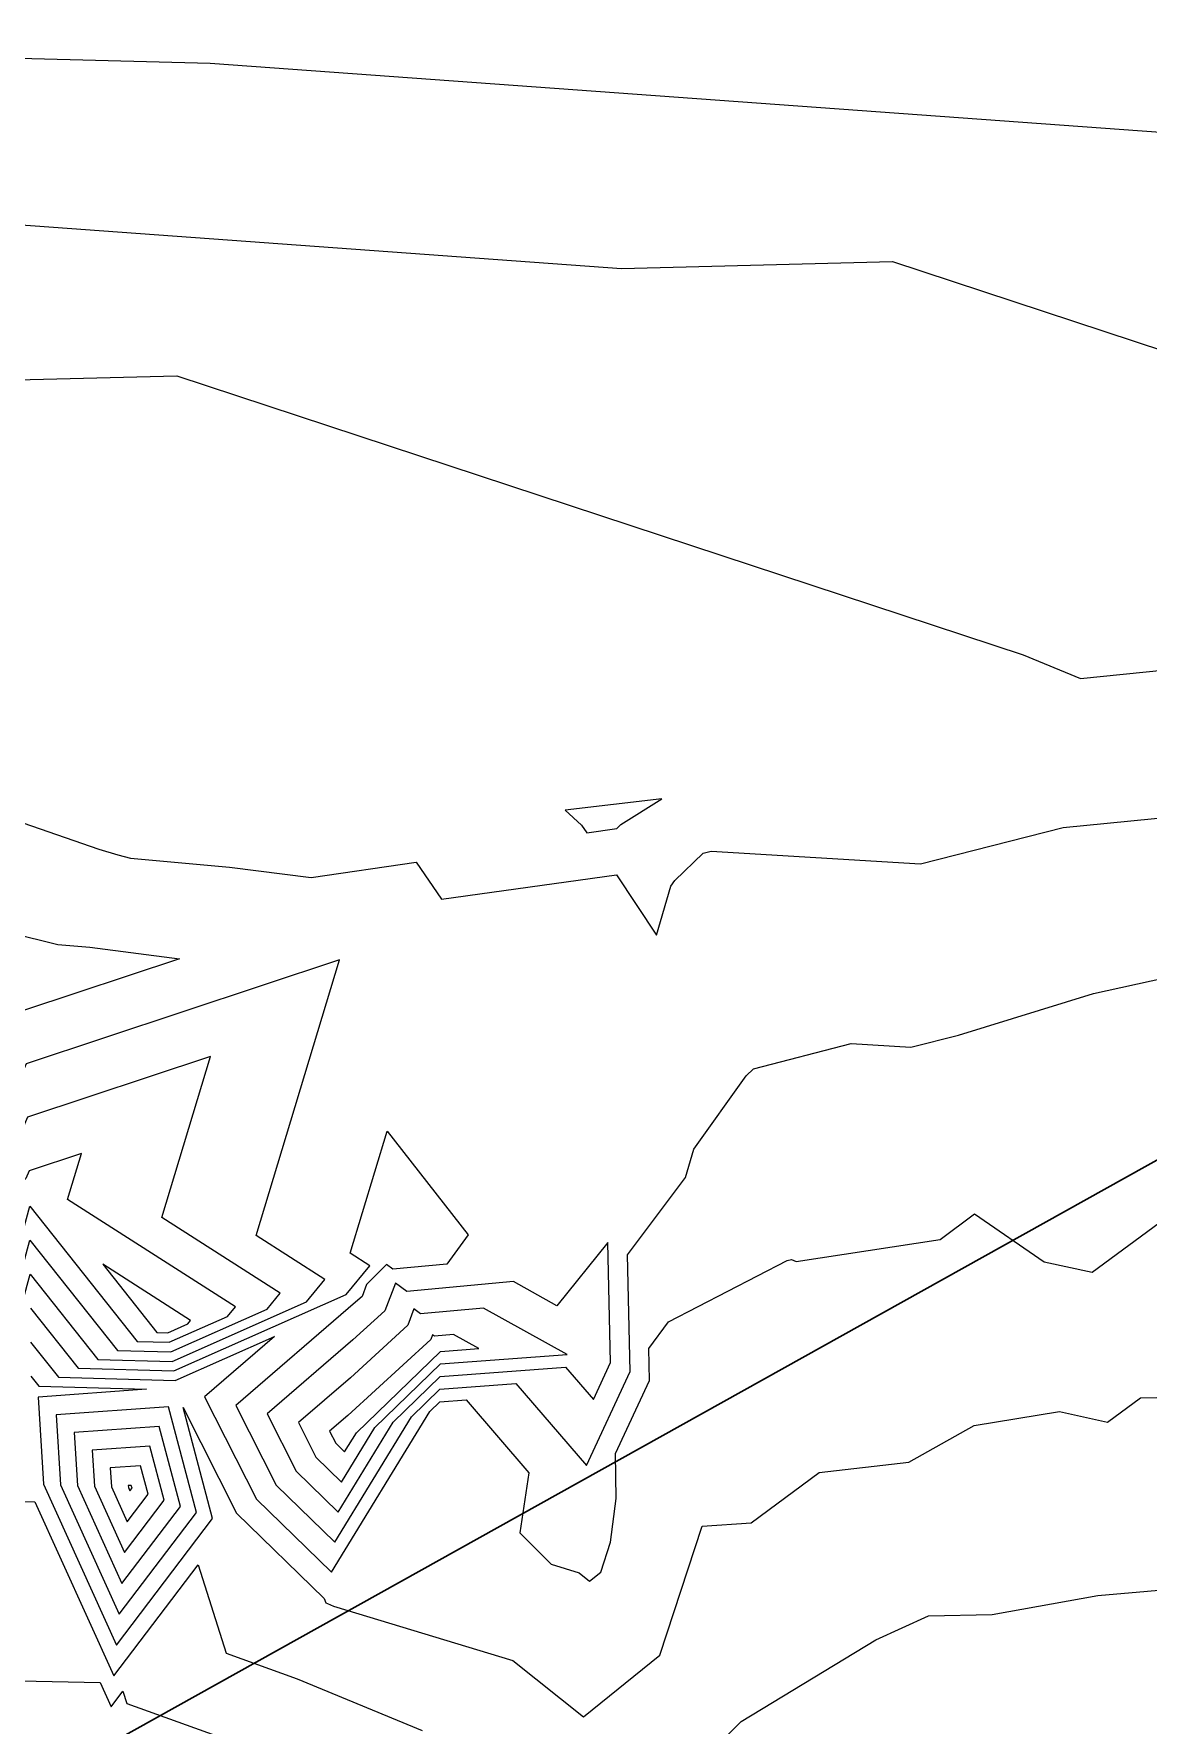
# Model space of a CAD drawing. Header units: metres. Extents: x 419533 to 423558, y 4805342 to 4807578.
# Drawn here: x 420783.11 to 420794.35, y 4805856.85 to 4805873.91 of the extents above; entities that cross this region are included whole.
import ezdxf

# ---------------------------------------------------------------- set-up
doc = ezdxf.new("R2010")
doc.units = ezdxf.units.M
doc.linetypes.add('PHANTOM', pattern=[2.5, 1.25, -0.25, 0.25, -0.25, 0.25, -0.25])
doc.layers.add('C-TOPO-MAJR', color=9, linetype='Continuous')
doc.layers.add('C-TOPO-MINR', color=8, linetype='Continuous')

# ---------------------------------------------------------------- blocks, each defined once
blk = doc.blocks.new('AN30 +3 +0')
at = {"linetype": 'PHANTOM', "flags": 128}
blk.add_lwpolyline([(-11.38231219508452, 2.793967723846436e-09), (11.38231219508452, 2.793967723846436e-09)], dxfattribs=at)
blk = doc.blocks.new('tower_bases_layout_1')
at = {"color": 31, "lineweight": 30, "true_color": 0xffbd7a, "elevation": 1718.013}
blk.add_lwpolyline([(423449.834, 4807399.592), (423130.593, 4807500.114), (421950.92, 4806612.998), (421795.045, 4806430.988), (421305.015, 4806147.038), (421305.015, 4806147.038), (420630.083, 4805770.97), (419765.157, 4805549.54), (419617.356, 4805580.088)], dxfattribs=at)
at = {"rotation": 29.12628566}
blk.add_blockref('AN30 +3 +0', (420774.5034693689, 4805851.440205995, 1718.013), dxfattribs=at)
blk = doc.blocks.new('leg_extensions_profiles_1')
at = {"layer": 'C-TOPO-MAJR', "color": 9, "linetype": 'Continuous', "lineweight": -3, "flags": 128}
for points, elevation in [([(420769.5356106811, 4805870.682882353), (420769.8017617829, 4805870.753656354), (420778.757736176, 4805870.522177611), (420780.9098059366, 4805870.365735778), (420784.547775645, 4805870.457040454), (420793.0871500676, 4805867.644602974), (420793.6659621596, 4805867.40457222), (420805.1934888889, 4805868.575176359), (420806.857183612, 4805868.491658537), (420831.984423792, 4805866.567225486), (420832.8598592957, 4805866.895873724), (420833.2014678449, 4805866.967998825)], 1665), ([(420782.9634653917, 4805859.102064663), (420783.1147464343, 4805859.098847068), (420783.9134603851, 4805857.34307579), (420784.7642046823, 4805858.462954516), (420785.0472449725, 4805857.570989945), (420785.7636530414, 4805857.313878832), (420787.0230761035, 4805856.793173516)], 1670), ([(420789.4427037037, 4805856.084592593), (420790.2439573171, 4805856.883128049), (420791.6012624672, 4805857.705695538), (420792.134583868, 4805857.947323556), (420792.7765555555, 4805857.962063492), (420793.8435626102, 4805858.152865961), (420794.8447332835, 4805858.242285394)], 1670)]:
    blk.add_lwpolyline(points, dxfattribs=dict(at, elevation=elevation))
at = {"layer": 'C-TOPO-MAJR', "color": 9, "linetype": 'Continuous', "lineweight": -3, "elevation": 1665, "flags": 128}
for points in [[(420788.6319259259, 4805865.925518518), (420788.6849657895, 4805865.847878947), (420788.9870686735, 4805865.889777046), (420789.0296150944, 4805865.931222641), (420789.4436170213, 4805866.190255319), (420788.466612069, 4805866.0765), (420788.6319259259, 4805865.925518518)], [(420785.5912712485, 4805861.204263928), (420784.3978666667, 4805861.967387878), (420784.8886583784, 4805863.590125766), (420783.0429894139, 4805862.978467855), (420782.9270583314, 4805862.710729491), (420782.7531592958, 4805862.515876986), (420781.5916139882, 4805862.083484617), (420780.2844259868, 4805862.332713815), (420780.1617818844, 4805862.711100468), (420779.5167536705, 4805862.272296356), (420779.5332504524, 4805862.086831523), (420779.7388562711, 4805861.838145254), (420780.8566086957, 4805861.208839465), (420781.1577500365, 4805861.119753095), (420781.4154087223, 4805861.112007804), (420782.4814295142, 4805860.506336572), (420782.4716561484, 4805860.353195185), (420782.711653269, 4805860.328379162), (420782.7221516409, 4805860.470543945), (420783.0668992595, 4805861.739481316), (420783.949174026, 4805860.626457144), (420784.4881654206, 4805860.611449533), (420785.4592369192, 4805861.041621599), (420785.5912712485, 4805861.204263928)], [(420787.6440175801, 4805861.0536091), (420787.0089806587, 4805860.995455828), (420786.9418224173, 4805861.044781904), (420786.8795382528, 4805860.88052523), (420786.3001901873, 4805860.350802426), (420785.7747603534, 4805859.898419658), (420785.9519519742, 4805859.547729411), (420786.2091839623, 4805859.297883345), (420786.5454719101, 4805859.848123595), (420787.2081135266, 4805860.489286232), (420788.4887978664, 4805860.585042112), (420787.6440175801, 4805861.0536091)], [(420783.8886905793, 4805859.250383489), (420784.0489486933, 4805858.898096424), (420784.2593205195, 4805859.17501974), (420784.182740156, 4805859.463115331), (420783.8772356249, 4805859.441143479), (420783.8886905793, 4805859.250383489)]]:
    blk.add_lwpolyline(points, close=True, dxfattribs=at)
at = {"layer": 'C-TOPO-MINR', "color": 8, "linetype": 'Continuous', "lineweight": -3, "flags": 128}
for points, elevation in [([(420838.0643171069, 4805870.292614446), (420837.9212604607, 4805870.262410357), (420837.5546511725, 4805870.124781147), (420827.0320260345, 4805870.930682926), (420809.3712666667, 4805871.817256738), (420803.5759760037, 4805871.228753115), (420803.284986931, 4805871.349424966), (420798.9919448916, 4805872.763335603), (420797.163010344, 4805872.71743355), (420784.8835534747, 4805873.61007225), (420776.7810573675, 4805873.819491741), (420775.4629256263, 4805873.46897861)], 1663), ([(420772.4992681537, 4805872.075930482), (420773.2914095752, 4805872.286574047), (420781.8206448253, 4805872.06612493), (420789.0364081403, 4805871.541584664), (420791.7698602683, 4805871.610188029), (420798.1860684993, 4805869.49701397), (420798.6209690816, 4805869.316662667), (420807.2823777778, 4805870.196216548), (420816.9446048232, 4805869.711170732), (420834.7695374822, 4805868.346003316), (420835.3905598782, 4805868.579142041), (420835.6328924759, 4805868.630306635)], 1664), ([(420782.0607014157, 4805866.272075933), (420783.7628867924, 4805865.682094339), (420783.9524637405, 4805865.624912214), (420784.0805, 4805865.592999999), (420785.0805342706, 4805865.502984183), (420785.9045665024, 4805865.396901478), (420786.9628886756, 4805865.552332054), (420787.2185184211, 4805865.178142105), (420788.9847724289, 4805865.423100657), (420789.3884651163, 4805864.813829457), (420789.5327257384, 4805865.310337553), (420789.5741215933, 4805865.36843536), (420789.8605523012, 4805865.642596931), (420789.9402178883, 4805865.663148621), (420792.0524197412, 4805865.535183517), (420793.4932984294, 4805865.900272251), (420794.6181152074, 4805866.013465438)], 1666), ([(420782.8743702532, 4805864.840006329), (420783.3495476191, 4805864.721571429), (420783.6692864675, 4805864.692790861), (420784.5756630237, 4805864.576107468), (420783.0130384715, 4805864.058250968)], 1667), ([(420783.0710322025, 4805861.053068366), (420783.5526372294, 4805860.445504762), (420784.5183834891, 4805860.418614642), (420786.2583160318, 4805861.189382168), (420786.494890606, 4805861.480799106), (420786.299315942, 4805861.605859553), (420786.6723843137, 4805862.839360784), (420787.4898055046, 4805861.791418348), (420787.2716540541, 4805861.496435676), (420786.7272242551, 4805861.446579718), (420786.664287037, 4805861.492805555), (420786.4620276243, 4805861.289447513), (420786.4172485078, 4805861.171355398), (420786.3524191506, 4805861.112079134), (420785.1441695196, 4805860.071804527), (420785.5516296535, 4805859.265376471), (420786.1431462264, 4805858.690844159), (420786.916455549, 4805859.956146462), (420787.2040877617, 4805860.234455314), (420787.9696846564, 4805860.291698462), (420788.6813426005, 4805859.464592386), (420789.1219575099, 4805860.41263834), (420789.0959308025, 4805861.589914464), (420789.6824862155, 4805862.372205514), (420789.764793249, 4805862.655485231), (420790.2931991614, 4805863.397086653), (420790.3668284519, 4805863.467562064), (420791.3517848016, 4805863.721655683), (420791.954192621, 4805863.685159559), (420792.4367460317, 4805863.807428571), (420793.7982125639, 4805864.228052593), (420794.5194269377, 4805864.38531385)], 1667), ([(420783.073098674, 4805860.709861891), (420783.3543688311, 4805860.355028572), (420784.5334925234, 4805860.322197196), (420785.5335578563, 4805860.765213154), (420784.8288741027, 4805860.158496963), (420785.3514684931, 4805859.1242), (420786.1101273585, 4805858.387324565), (420787.1019473684, 4805860.010157894), (420787.2020748793, 4805860.107039855), (420787.4685864449, 4805860.12696674), (420788.1016925795, 4805859.391155477), (420788.0081358695, 4805858.784733695), (420788.3245602094, 4805858.468124782), (420788.6082082671, 4805858.381894542), (420788.7133831629, 4805858.298026751), (420788.8272060085, 4805858.390108522), (420788.9259762141, 4805858.692911794), (420788.9802936577, 4805859.131332754), (420788.9759799427, 4805859.585296562), (420789.3179390645, 4805860.321070488), (420789.3107313791, 4805860.647098511), (420789.5109150428, 4805860.914084177), (420790.7073863636, 4805861.531717172), (420790.75022875, 4805861.54330375), (420790.7986844444, 4805861.522866666), (420792.2500392157, 4805861.745535947), (420792.5986009852, 4805862.005625616), (420793.2996986584, 4805861.5214355), (420793.7834048884, 4805861.414451647), (420794.8951660875, 4805862.233059764)], 1668), ([(420783.0751651455, 4805860.366655416), (420783.1561004329, 4805860.264552381), (420784.2412627451, 4805860.234337254), (420783.1495011791, 4805860.155817885), (420783.2022724701, 4805859.277014647), (420783.9405580467, 4805857.654079917), (420784.9097101298, 4805858.929824935), (420784.6116709845, 4805860.051049222), (420785.1513073328, 4805858.98302353), (420786.0367012987, 4805858.123051948), (420786.0509012797, 4805858.078302559), (420786.0697357664, 4805858.071543066), (420786.1283927125, 4805858.047291498), (420787.9388918919, 4805857.496891893), (420788.6520141621, 4805856.928239182), (420789.4237725322, 4805857.55258553), (420789.847948553, 4805858.852996784), (420790.342704918, 4805858.886329358), (420791.0289283314, 4805859.395195968), (420791.9362861036, 4805859.497874659), (420792.5942875536, 4805859.867356223), (420793.4567097481, 4805860.009273822), (420793.9406843783, 4805859.902230605), (420794.2739013204, 4805860.147583739), (420795.098385782, 4805860.166072038)], 1669), ([(420782.1610670732, 4805857.309890243), (420783.7756022187, 4805857.275550713), (420783.8863627235, 4805857.032071664), (420784.0043384615, 4805857.187369231), (420784.0435886654, 4805857.063677331), (420785.4575703163, 4805856.556214599)], 1671)]:
    blk.add_lwpolyline(points, dxfattribs=dict(at, elevation=elevation))
for points, elevation in [([(420786.0430809272, 4805861.342531517), (420785.3485913044, 4805861.786623715), (420786.1891989189, 4805864.565981621), (420783.0280139427, 4805863.518359412), (420782.8294520102, 4805863.059788288), (420782.5316049807, 4805862.726053027), (420781.7269092299, 4805862.426500096), (420780.8213150846, 4805862.599161184), (420780.5761494013, 4805863.355556481), (420779.2867373573, 4805862.478386623), (420779.3197144408, 4805862.107642236), (420779.7307206779, 4805861.610518135), (420780.6203137996, 4805861.109668314), (420781.0737005098, 4805860.975543336), (420781.4616214231, 4805860.963882326), (420782.2937118241, 4805860.491121173), (420782.2730549772, 4805860.167443722), (420782.7803094704, 4805860.114992927), (420782.8024986798, 4805860.415470389), (420783.068965731, 4805861.39627484), (420783.7509056277, 4805860.535980953), (420784.5032744549, 4805860.515032087), (420785.8587764755, 4805861.115501883), (420786.0430809272, 4805861.342531517)], 1666), ([(420785.1394615698, 4805861.06599634), (420783.447142029, 4805862.148152042), (420783.5881178378, 4805862.614269909), (420783.0579648851, 4805862.438576297), (420783.0246646526, 4805862.361670695), (420782.974713611, 4805862.305700945), (420781.4563187464, 4805861.740469138), (420779.747536889, 4805862.066266447), (420779.7474143675, 4805862.066644455), (420779.7467699837, 4805862.06620609), (420779.7467864639, 4805862.06602081), (420779.7469918644, 4805862.065772372), (420781.0929035917, 4805861.308010615), (420781.241799563, 4805861.263962856), (420781.3691960215, 4805861.260133282), (420782.5247666667, 4805860.603583333), (420782.733619802, 4805860.863568316), (420783.064832788, 4805862.082687791), (420784.1474424243, 4805860.716933333), (420784.4730563863, 4805860.707866979), (420785.0596973629, 4805860.967741314), (420785.1394615698, 4805861.06599634)], 1664), ([(420788.3834616072, 4805861.077071428), (420787.9459824198, 4805861.319724233), (420786.8681024569, 4805861.221017773), (420786.7541114112, 4805861.304741391), (420786.6483933803, 4805861.025940315), (420786.326304669, 4805860.731440781), (420785.4594649365, 4805859.985112092), (420785.7517908139, 4805859.406552942), (420786.1761650943, 4805858.994363751), (420786.7309637296, 4805859.902135029), (420787.2061006441, 4805860.361870773), (420788.4707828679, 4805860.456430186), (420788.75191574, 4805860.129690762), (420788.9259759552, 4805860.504206193), (420788.8991979057, 4805861.715468063), (420788.3834616072, 4805861.077071428)], 1666), ([(420784.687651891, 4805860.927728752), (420783.8008138914, 4805861.494818344), (420784.3457108225, 4805860.807409524), (420784.457947352, 4805860.804284424), (420784.6601578066, 4805860.89386103), (420784.687651891, 4805860.927728752)], 1663), ([(420787.3420527405, 4805860.787493967), (420787.1498588604, 4805860.769893885), (420787.1295334234, 4805860.784822417), (420787.1106831253, 4805860.735110147), (420786.2740757056, 4805859.970164073), (420786.0900557703, 4805859.811727222), (420786.1521131346, 4805859.688905882), (420786.2422028302, 4805859.601402938), (420786.3599800907, 4805859.794112162), (420787.210126409, 4805860.616701691), (420787.5977254352, 4805860.645682202), (420787.3420527405, 4805860.787493967)], 1664), ([(420783.3738769973, 4805859.270356857), (420783.9676557084, 4805857.965084044), (420784.7471127273, 4805858.991123636), (420784.463371777, 4805860.058558065), (420783.3314347905, 4805859.977149284), (420783.3738769973, 4805859.270356857)], 1668), ([(420783.5454815247, 4805859.263699068), (420783.99475337, 4805858.276088171), (420784.5845153247, 4805859.052422338), (420784.3698279033, 4805859.860077153), (420783.513368402, 4805859.798480682), (420783.5454815247, 4805859.263699068)], 1667), ([(420783.7170860519, 4805859.257041278), (420784.0218510316, 4805858.587092297), (420784.4219179221, 4805859.113721039), (420784.2762840296, 4805859.661596242), (420783.6953020134, 4805859.619812081), (420783.7170860519, 4805859.257041278)], 1666), ([(420784.0602951066, 4805859.243725698), (420784.0760463549, 4805859.20910055), (420784.0967231169, 4805859.236318441), (420784.0891962823, 4805859.264634419), (420784.0591692364, 4805859.262474878), (420784.0602951066, 4805859.243725698)], 1664)]:
    blk.add_lwpolyline(points, close=True, dxfattribs=dict(at, elevation=elevation))

msp = doc.modelspace()

# ---------------------------------------------------------------- linework, layer by layer
at = {"layer": 'C-TOPO-MAJR', "color": 9, "linetype": 'Continuous', "lineweight": -3, "flags": 128}
for points, elevation in [([(420769.5356106811, 4805870.682882353), (420769.8017617829, 4805870.753656354), (420778.757736176, 4805870.522177611), (420780.9098059366, 4805870.365735778), (420784.547775645, 4805870.457040454), (420793.0871500676, 4805867.644602974), (420793.6659621596, 4805867.40457222), (420805.1934888889, 4805868.575176359), (420806.857183612, 4805868.491658537), (420831.984423792, 4805866.567225486), (420832.8598592957, 4805866.895873724), (420833.2014678449, 4805866.967998825)], 1665), ([(420782.9634653917, 4805859.102064663), (420783.1147464343, 4805859.098847068), (420783.9134603851, 4805857.34307579), (420784.7642046823, 4805858.462954516), (420785.0472449725, 4805857.570989945), (420785.7636530414, 4805857.313878832), (420787.0230761035, 4805856.793173516)], 1670), ([(420789.4427037037, 4805856.084592593), (420790.2439573171, 4805856.883128049), (420791.6012624672, 4805857.705695538), (420792.134583868, 4805857.947323556), (420792.7765555555, 4805857.962063492), (420793.8435626102, 4805858.152865961), (420794.8447332835, 4805858.242285394)], 1670)]:
    msp.add_lwpolyline(points, dxfattribs=dict(at, elevation=elevation))
at = {"layer": 'C-TOPO-MAJR', "color": 9, "linetype": 'Continuous', "lineweight": -3, "elevation": 1665, "flags": 128}
for points in [[(420788.6319259259, 4805865.925518518), (420788.6849657895, 4805865.847878947), (420788.9870686735, 4805865.889777046), (420789.0296150944, 4805865.931222641), (420789.4436170213, 4805866.190255319), (420788.466612069, 4805866.0765), (420788.6319259259, 4805865.925518518)], [(420785.5912712485, 4805861.204263928), (420784.3978666667, 4805861.967387878), (420784.8886583784, 4805863.590125766), (420783.0429894139, 4805862.978467855), (420782.9270583314, 4805862.710729491), (420782.7531592958, 4805862.515876986), (420781.5916139882, 4805862.083484617), (420780.2844259868, 4805862.332713815), (420780.1617818844, 4805862.711100468), (420779.5167536705, 4805862.272296356), (420779.5332504524, 4805862.086831523), (420779.7388562711, 4805861.838145254), (420780.8566086957, 4805861.208839465), (420781.1577500365, 4805861.119753095), (420781.4154087223, 4805861.112007804), (420782.4814295142, 4805860.506336572), (420782.4716561484, 4805860.353195185), (420782.711653269, 4805860.328379162), (420782.7221516409, 4805860.470543945), (420783.0668992595, 4805861.739481316), (420783.949174026, 4805860.626457144), (420784.4881654206, 4805860.611449533), (420785.4592369192, 4805861.041621599), (420785.5912712485, 4805861.204263928)], [(420787.6440175801, 4805861.0536091), (420787.0089806587, 4805860.995455828), (420786.9418224173, 4805861.044781904), (420786.8795382528, 4805860.88052523), (420786.3001901873, 4805860.350802426), (420785.7747603534, 4805859.898419658), (420785.9519519742, 4805859.547729411), (420786.2091839623, 4805859.297883345), (420786.5454719101, 4805859.848123595), (420787.2081135266, 4805860.489286232), (420788.4887978664, 4805860.585042112), (420787.6440175801, 4805861.0536091)], [(420783.8886905793, 4805859.250383489), (420784.0489486933, 4805858.898096424), (420784.2593205195, 4805859.17501974), (420784.182740156, 4805859.463115331), (420783.8772356249, 4805859.441143479), (420783.8886905793, 4805859.250383489)]]:
    msp.add_lwpolyline(points, close=True, dxfattribs=at)
at = {"layer": 'C-TOPO-MINR', "color": 8, "linetype": 'Continuous', "lineweight": -3, "flags": 128}
for points, elevation in [([(420838.0643171069, 4805870.292614446), (420837.9212604607, 4805870.262410357), (420837.5546511725, 4805870.124781147), (420827.0320260345, 4805870.930682926), (420809.3712666667, 4805871.817256738), (420803.5759760037, 4805871.228753115), (420803.284986931, 4805871.349424966), (420798.9919448916, 4805872.763335603), (420797.163010344, 4805872.71743355), (420784.8835534747, 4805873.61007225), (420776.7810573675, 4805873.819491741), (420775.4629256263, 4805873.46897861)], 1663), ([(420772.4992681537, 4805872.075930482), (420773.2914095752, 4805872.286574047), (420781.8206448253, 4805872.06612493), (420789.0364081403, 4805871.541584664), (420791.7698602683, 4805871.610188029), (420798.1860684993, 4805869.49701397), (420798.6209690816, 4805869.316662667), (420807.2823777778, 4805870.196216548), (420816.9446048232, 4805869.711170732), (420834.7695374822, 4805868.346003316), (420835.3905598782, 4805868.579142041), (420835.6328924759, 4805868.630306635)], 1664), ([(420782.0607014157, 4805866.272075933), (420783.7628867924, 4805865.682094339), (420783.9524637405, 4805865.624912214), (420784.0805, 4805865.592999999), (420785.0805342706, 4805865.502984183), (420785.9045665024, 4805865.396901478), (420786.9628886756, 4805865.552332054), (420787.2185184211, 4805865.178142105), (420788.9847724289, 4805865.423100657), (420789.3884651163, 4805864.813829457), (420789.5327257384, 4805865.310337553), (420789.5741215933, 4805865.36843536), (420789.8605523012, 4805865.642596931), (420789.9402178883, 4805865.663148621), (420792.0524197412, 4805865.535183517), (420793.4932984294, 4805865.900272251), (420794.6181152074, 4805866.013465438)], 1666), ([(420782.8743702532, 4805864.840006329), (420783.3495476191, 4805864.721571429), (420783.6692864675, 4805864.692790861), (420784.5756630237, 4805864.576107468), (420783.0130384715, 4805864.058250968)], 1667), ([(420783.0710322025, 4805861.053068366), (420783.5526372294, 4805860.445504762), (420784.5183834891, 4805860.418614642), (420786.2583160318, 4805861.189382168), (420786.494890606, 4805861.480799106), (420786.299315942, 4805861.605859553), (420786.6723843137, 4805862.839360784), (420787.4898055046, 4805861.791418348), (420787.2716540541, 4805861.496435676), (420786.7272242551, 4805861.446579718), (420786.664287037, 4805861.492805555), (420786.4620276243, 4805861.289447513), (420786.4172485078, 4805861.171355398), (420786.3524191506, 4805861.112079134), (420785.1441695196, 4805860.071804527), (420785.5516296535, 4805859.265376471), (420786.1431462264, 4805858.690844159), (420786.916455549, 4805859.956146462), (420787.2040877617, 4805860.234455314), (420787.9696846564, 4805860.291698462), (420788.6813426005, 4805859.464592386), (420789.1219575099, 4805860.41263834), (420789.0959308025, 4805861.589914464), (420789.6824862155, 4805862.372205514), (420789.764793249, 4805862.655485231), (420790.2931991614, 4805863.397086653), (420790.3668284519, 4805863.467562064), (420791.3517848016, 4805863.721655683), (420791.954192621, 4805863.685159559), (420792.4367460317, 4805863.807428571), (420793.7982125639, 4805864.228052593), (420794.5194269377, 4805864.38531385)], 1667), ([(420783.073098674, 4805860.709861891), (420783.3543688311, 4805860.355028572), (420784.5334925234, 4805860.322197196), (420785.5335578563, 4805860.765213154), (420784.8288741027, 4805860.158496963), (420785.3514684931, 4805859.1242), (420786.1101273585, 4805858.387324565), (420787.1019473684, 4805860.010157894), (420787.2020748793, 4805860.107039855), (420787.4685864449, 4805860.12696674), (420788.1016925795, 4805859.391155477), (420788.0081358695, 4805858.784733695), (420788.3245602094, 4805858.468124782), (420788.6082082671, 4805858.381894542), (420788.7133831629, 4805858.298026751), (420788.8272060085, 4805858.390108522), (420788.9259762141, 4805858.692911794), (420788.9802936577, 4805859.131332754), (420788.9759799427, 4805859.585296562), (420789.3179390645, 4805860.321070488), (420789.3107313791, 4805860.647098511), (420789.5109150428, 4805860.914084177), (420790.7073863636, 4805861.531717172), (420790.75022875, 4805861.54330375), (420790.7986844444, 4805861.522866666), (420792.2500392157, 4805861.745535947), (420792.5986009852, 4805862.005625616), (420793.2996986584, 4805861.5214355), (420793.7834048884, 4805861.414451647), (420794.8951660875, 4805862.233059764)], 1668), ([(420783.0751651455, 4805860.366655416), (420783.1561004329, 4805860.264552381), (420784.2412627451, 4805860.234337254), (420783.1495011791, 4805860.155817885), (420783.2022724701, 4805859.277014647), (420783.9405580467, 4805857.654079917), (420784.9097101298, 4805858.929824935), (420784.6116709845, 4805860.051049222), (420785.1513073328, 4805858.98302353), (420786.0367012987, 4805858.123051948), (420786.0509012797, 4805858.078302559), (420786.0697357664, 4805858.071543066), (420786.1283927125, 4805858.047291498), (420787.9388918919, 4805857.496891893), (420788.6520141621, 4805856.928239182), (420789.4237725322, 4805857.55258553), (420789.847948553, 4805858.852996784), (420790.342704918, 4805858.886329358), (420791.0289283314, 4805859.395195968), (420791.9362861036, 4805859.497874659), (420792.5942875536, 4805859.867356223), (420793.4567097481, 4805860.009273822), (420793.9406843783, 4805859.902230605), (420794.2739013204, 4805860.147583739), (420795.098385782, 4805860.166072038)], 1669), ([(420782.1610670732, 4805857.309890243), (420783.7756022187, 4805857.275550713), (420783.8863627235, 4805857.032071664), (420784.0043384615, 4805857.187369231), (420784.0435886654, 4805857.063677331), (420785.4575703163, 4805856.556214599)], 1671)]:
    msp.add_lwpolyline(points, dxfattribs=dict(at, elevation=elevation))
for points, elevation in [([(420786.0430809272, 4805861.342531517), (420785.3485913044, 4805861.786623715), (420786.1891989189, 4805864.565981621), (420783.0280139427, 4805863.518359412), (420782.8294520102, 4805863.059788288), (420782.5316049807, 4805862.726053027), (420781.7269092299, 4805862.426500096), (420780.8213150846, 4805862.599161184), (420780.5761494013, 4805863.355556481), (420779.2867373573, 4805862.478386623), (420779.3197144408, 4805862.107642236), (420779.7307206779, 4805861.610518135), (420780.6203137996, 4805861.109668314), (420781.0737005098, 4805860.975543336), (420781.4616214231, 4805860.963882326), (420782.2937118241, 4805860.491121173), (420782.2730549772, 4805860.167443722), (420782.7803094704, 4805860.114992927), (420782.8024986798, 4805860.415470389), (420783.068965731, 4805861.39627484), (420783.7509056277, 4805860.535980953), (420784.5032744549, 4805860.515032087), (420785.8587764755, 4805861.115501883), (420786.0430809272, 4805861.342531517)], 1666), ([(420785.1394615698, 4805861.06599634), (420783.447142029, 4805862.148152042), (420783.5881178378, 4805862.614269909), (420783.0579648851, 4805862.438576297), (420783.0246646526, 4805862.361670695), (420782.974713611, 4805862.305700945), (420781.4563187464, 4805861.740469138), (420779.747536889, 4805862.066266447), (420779.7474143675, 4805862.066644455), (420779.7467699837, 4805862.06620609), (420779.7467864639, 4805862.06602081), (420779.7469918644, 4805862.065772372), (420781.0929035917, 4805861.308010615), (420781.241799563, 4805861.263962856), (420781.3691960215, 4805861.260133282), (420782.5247666667, 4805860.603583333), (420782.733619802, 4805860.863568316), (420783.064832788, 4805862.082687791), (420784.1474424243, 4805860.716933333), (420784.4730563863, 4805860.707866979), (420785.0596973629, 4805860.967741314), (420785.1394615698, 4805861.06599634)], 1664), ([(420788.3834616072, 4805861.077071428), (420787.9459824198, 4805861.319724233), (420786.8681024569, 4805861.221017773), (420786.7541114112, 4805861.304741391), (420786.6483933803, 4805861.025940315), (420786.326304669, 4805860.731440781), (420785.4594649365, 4805859.985112092), (420785.7517908139, 4805859.406552942), (420786.1761650943, 4805858.994363751), (420786.7309637296, 4805859.902135029), (420787.2061006441, 4805860.361870773), (420788.4707828679, 4805860.456430186), (420788.75191574, 4805860.129690762), (420788.9259759552, 4805860.504206193), (420788.8991979057, 4805861.715468063), (420788.3834616072, 4805861.077071428)], 1666), ([(420784.687651891, 4805860.927728752), (420783.8008138914, 4805861.494818344), (420784.3457108225, 4805860.807409524), (420784.457947352, 4805860.804284424), (420784.6601578066, 4805860.89386103), (420784.687651891, 4805860.927728752)], 1663), ([(420787.3420527405, 4805860.787493967), (420787.1498588604, 4805860.769893885), (420787.1295334234, 4805860.784822417), (420787.1106831253, 4805860.735110147), (420786.2740757056, 4805859.970164073), (420786.0900557703, 4805859.811727222), (420786.1521131346, 4805859.688905882), (420786.2422028302, 4805859.601402938), (420786.3599800907, 4805859.794112162), (420787.210126409, 4805860.616701691), (420787.5977254352, 4805860.645682202), (420787.3420527405, 4805860.787493967)], 1664), ([(420783.3738769973, 4805859.270356857), (420783.9676557084, 4805857.965084044), (420784.7471127273, 4805858.991123636), (420784.463371777, 4805860.058558065), (420783.3314347905, 4805859.977149284), (420783.3738769973, 4805859.270356857)], 1668), ([(420783.5454815247, 4805859.263699068), (420783.99475337, 4805858.276088171), (420784.5845153247, 4805859.052422338), (420784.3698279033, 4805859.860077153), (420783.513368402, 4805859.798480682), (420783.5454815247, 4805859.263699068)], 1667), ([(420783.7170860519, 4805859.257041278), (420784.0218510316, 4805858.587092297), (420784.4219179221, 4805859.113721039), (420784.2762840296, 4805859.661596242), (420783.6953020134, 4805859.619812081), (420783.7170860519, 4805859.257041278)], 1666), ([(420784.0602951066, 4805859.243725698), (420784.0760463549, 4805859.20910055), (420784.0967231169, 4805859.236318441), (420784.0891962823, 4805859.264634419), (420784.0591692364, 4805859.262474878), (420784.0602951066, 4805859.243725698)], 1664)]:
    msp.add_lwpolyline(points, close=True, dxfattribs=dict(at, elevation=elevation))

# ---------------------------------------------------------------- block references
for name in ['leg_extensions_profiles_1', 'tower_bases_layout_1']:
    msp.add_blockref(name, (0, 0))

doc.saveas('drawing.dxf')
